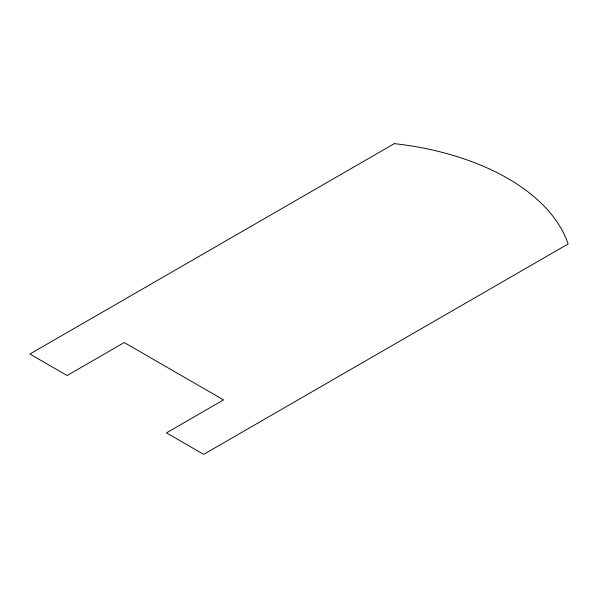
<?xml version="1.0" encoding="UTF-8"?>
<svg xmlns="http://www.w3.org/2000/svg" width="598" height="598" viewBox="0 0 598 598"><rect width="100%" height="100%" fill="white"/><g stroke="black" fill="none" stroke-linecap="round" stroke-linejoin="round"><path stroke-width="0.9" d="M394.314 143.64L29.9 354.031L67.14 375.529L124.242 342.564L223.547 399.898L166.446 432.862L203.686 454.36L568.1 243.969A219.444 126.694 0 0 0 394.314 143.64"/></g></svg>
